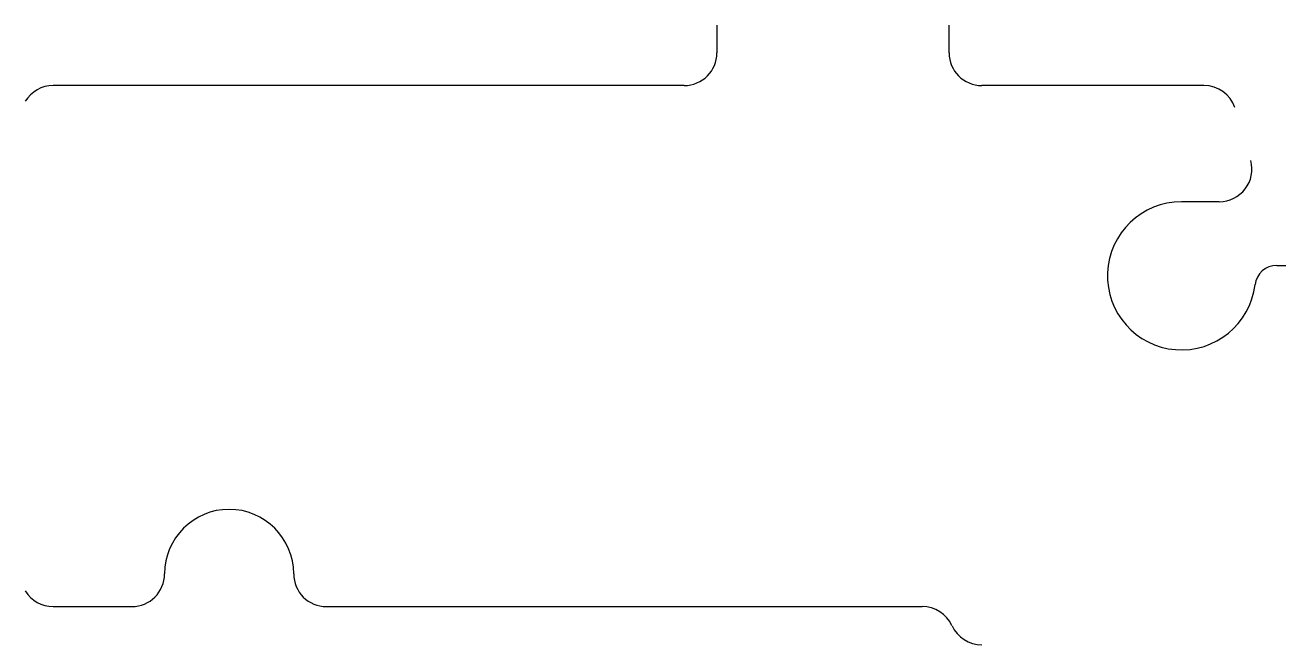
# Model space of a CAD drawing. Header units: millimetres. Extents: x -48 to 68, y -27 to 29.
import ezdxf

# ---------------------------------------------------------------- set-up
doc = ezdxf.new("R2010")
doc.units = ezdxf.units.MM
doc.layers.get('0').update_dxf_attribs({"linetype": 'CONTINUOUS'})

msp = doc.modelspace()

# ---------------------------------------------------------------- linework, layer by layer
for p, q in [((15.86, 29.38), (15.86, 26.85)), ((37.14, 26.85), (37.14, 29.38)), ((12.86, 23.85), (-44.99, 23.85)), ((60.51, 23.85), (40.14, 23.85)), ((61.91, 13.21), (58.45, 13.21)), ((67.18, 7.37), (68.01, 7.37)), ((-44.99, -23.89), (-37.78, -23.89)), ((-19.94, -23.89), (34.68, -23.89))]:
    msp.add_line(p, q)
for centre, radius, start, end in [((12.86, 26.85), 3, -90, 0), ((40.14, 26.85), 3, 180, 270), ((-44.99, 20.85), 3, 90, 148.6309), ((60.51, 20.85), 3, 19.0149, 90), ((61.91, 16.21), 3, -90, 14.6712), ((58.45, 6.42), 6.79, 90, 353.1415), ((67.18, 5.37), 2, 90, 173.1415), ((-28.86, -20.9), 5.92, 0.0691, 179.9309), ((-37.78, -20.89), 3, 270, 359.9309), ((-19.94, -20.89), 3, 180.0691, 270), ((-44.99, -20.89), 3, 211.3691, 270), ((34.68, -26.89), 3, 24.6243, 90), ((40.14, -24.39), 3, 204.6243, 270)]:
    msp.add_arc(centre, radius, start, end)

doc.saveas('drawing.dxf')
